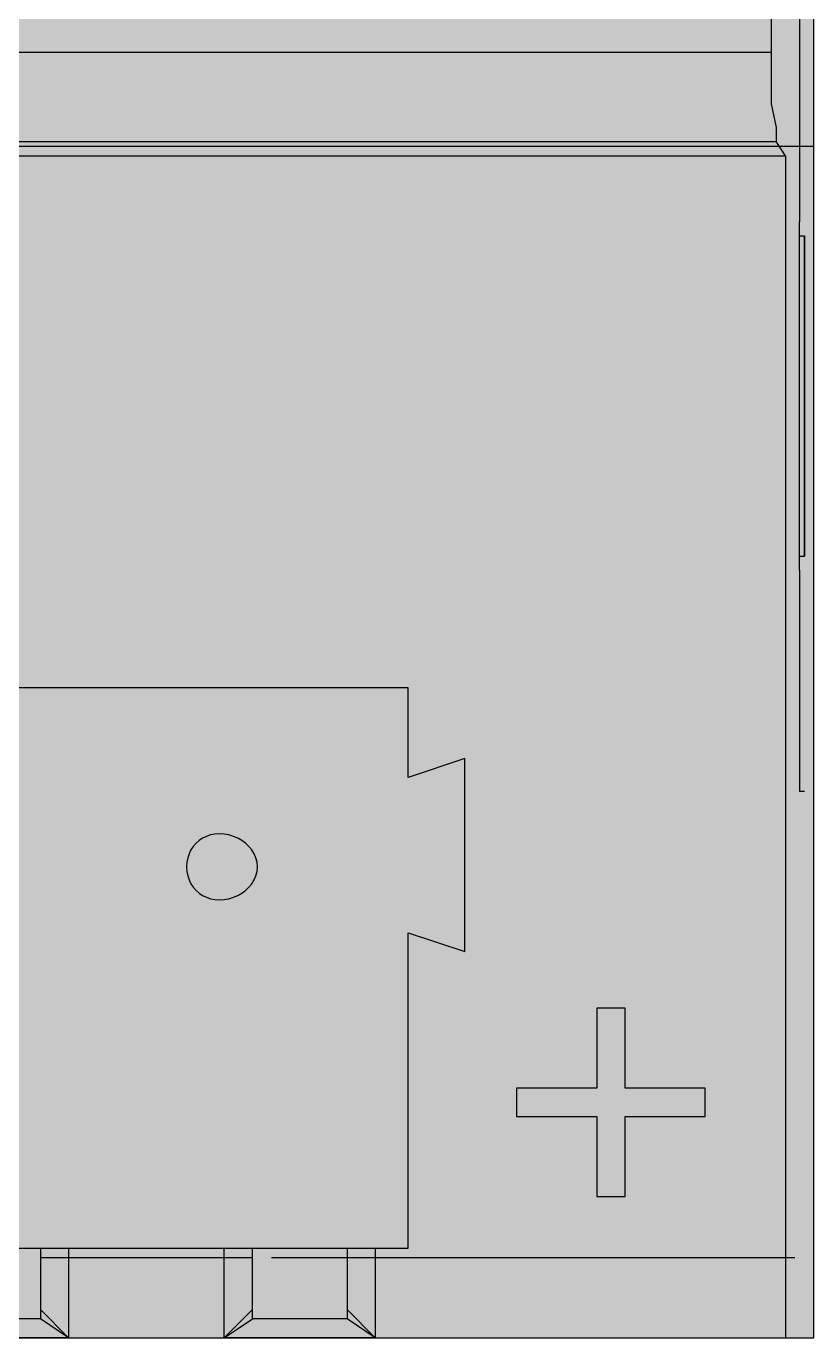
# Model space of a CAD drawing. Header units: millimetres. Extents: x 0 to 966, y -664 to 90.
# Drawn here: x 807.26 to 822, y -390 to -365.45 of the extents above; entities that cross this region are included whole.
import ezdxf

# ---------------------------------------------------------------- set-up
doc = ezdxf.new("R2010")
doc.units = ezdxf.units.MM
for name, color, linetype in [('HDL_BODY', 7, 'Continuous'), ('HDL_COLOUR', 7, 'Continuous'), ('HDL_DETAIL', 7, 'Continuous')]:
    doc.layers.add(name, color=color, linetype=linetype)

# ---------------------------------------------------------------- blocks, each defined once
blk = doc.blocks.new('M_DALI.1_FRONT')
at = {"layer": 'HDL_BODY', "true_color": 0x202126}
blk.add_hatch(color=250, dxfattribs=at).paths.add_polyline_path([(0, 0), (72, 0), (72, 90), (0, 90)])
at = {"layer": 'HDL_BODY', "true_color": 0x2a2a30}
blk.add_hatch(color=250, dxfattribs=at).paths.add_polyline_path([(0.4, 20.52), (71.6, 20.52), (71.6, 68.31), (0.4, 68.31)])
at = {"layer": 'HDL_BODY', "true_color": 0x23242a}
blk.add_hatch(color=250, dxfattribs=at).paths.add_polyline_path([(0.4, 0.5), (71.6, 0.5), (71.6, 19.8), (0.4, 19.8)])
at = {"layer": 'HDL_COLOUR', "true_color": 0x111316}
blk.add_hatch(color=250, dxfattribs=at).paths.add_polyline_path([(52.676, 1.675), (58.544, 1.675), (58.544, 12.165), (52.676, 12.165)])
at = {"layer": 'HDL_COLOUR', "true_color": 0xb7262f}
blk.add_hatch(color=242, dxfattribs=at).paths.add_polyline_path([(58.544, 1.675), (64.412, 1.675), (64.412, 12.165), (58.544, 12.165)])
at = {"layer": 'HDL_COLOUR', "true_color": 0x18191d}
blk.add_hatch(color=250, dxfattribs=at).paths.add_polyline_path([(61.589, 8.815), (61.582, 8.901), (61.561, 8.983), (61.528, 9.06), (61.484, 9.132), (61.43, 9.197), (61.368, 9.256), (61.298, 9.307), (61.222, 9.351), (61.141, 9.385), (61.056, 9.411), (60.969, 9.427), (60.881, 9.432), (60.795, 9.427), (60.713, 9.411), (60.636, 9.385), (60.565, 9.351), (60.499, 9.307), (60.441, 9.256), (60.389, 9.197), (60.346, 9.132), (60.311, 9.06), (60.285, 8.983), (60.27, 8.901), (60.264, 8.815), (60.27, 8.729), (60.285, 8.647), (60.311, 8.57), (60.346, 8.498), (60.389, 8.433), (60.441, 8.374), (60.499, 8.323), (60.565, 8.28), (60.636, 8.245), (60.713, 8.219), (60.795, 8.204), (60.881, 8.198), (60.969, 8.204), (61.056, 8.219), (61.141, 8.245), (61.222, 8.28), (61.298, 8.323), (61.368, 8.374), (61.43, 8.433), (61.484, 8.498), (61.528, 8.57), (61.561, 8.647), (61.582, 8.729), (61.589, 8.815)])
at = {"layer": 'HDL_DETAIL', "color": 251, "true_color": 0x52555c}
for points in [[(0, 0), (72, 0), (72, 90), (0, 90), (0, 0)], [(0, 22.302), (72, 22.302), (72, 67.698), (0, 67.698), (0, 22.302)], [(71.205, 24.065), (71.205, 24.065)], [(71.735, 23.183), (71.735, 23.183)], [(71.294, 22.39), (71.294, 22.39)], [(71.294, 22.39), (71.294, 22.39)], [(71.47, 22.125), (71.47, 22.125)], [(71.47, 22.125), (71.47, 22.125)], [(71.47, 22.125), (71.47, 22.125)], [(71.735, 20.891), (71.735, 20.891)], [(71.735, 20.891), (71.735, 20.891)], [(71.735, 20.891), (71.735, 20.891)], [(71.735, 20.891), (71.735, 20.891)], [(71.735, 20.891), (71.735, 20.891)], [(71.735, 20.891), (71.735, 20.891)], [(71.735, 20.891), (71.735, 20.891)], [(71.735, 20.891), (71.735, 20.891)], [(71.735, 20.891), (71.735, 20.891)], [(71.735, 20.891), (71.735, 20.891)], [(71.735, 20.891), (71.735, 20.891)], [(71.735, 20.891), (71.735, 20.891)], [(71.735, 20.891), (71.735, 20.891)], [(71.735, 20.891), (71.735, 20.891)], [(71.735, 20.891), (71.735, 20.891)], [(71.735, 20.891), (71.735, 20.891)], [(71.735, 20.891), (71.735, 20.891)], [(71.735, 20.891), (71.735, 20.891)], [(71.735, 20.891), (71.735, 20.891)], [(71.735, 20.891), (71.735, 20.891)], [(71.735, 20.891), (71.735, 20.891)], [(71.735, 20.891), (71.735, 20.891)], [(71.735, 20.891), (71.735, 20.891)], [(71.735, 20.891), (71.735, 20.891)], [(71.735, 20.891), (71.735, 20.891)], [(71.735, 20.627), (71.735, 20.627)], [(71.824, 20.627), (71.824, 20.627)], [(71.824, 20.627), (71.824, 20.627)], [(71.824, 20.627), (71.824, 20.627)], [(71.735, 14.633), (71.735, 14.633)], [(71.824, 14.633), (71.824, 14.633)], [(71.824, 14.633), (71.824, 14.633)], [(71.824, 14.633), (71.824, 14.633)], [(71.735, 14.368), (71.735, 14.368)], [(71.735, 14.368), (71.735, 14.368)], [(71.735, 14.368), (71.735, 14.368)], [(71.735, 14.368), (71.735, 14.368)], [(71.735, 14.368), (71.735, 14.368)], [(71.735, 14.368), (71.735, 14.368)], [(71.735, 14.368), (71.735, 14.368)], [(71.735, 14.368), (71.735, 14.368)], [(71.735, 14.368), (71.735, 14.368)], [(71.735, 14.368), (71.735, 14.368)], [(71.735, 14.368), (71.735, 14.368)], [(71.735, 14.368), (71.735, 14.368)], [(71.735, 14.368), (71.735, 14.368)], [(71.735, 14.368), (71.735, 14.368)], [(71.735, 14.368), (71.735, 14.368)], [(71.735, 14.368), (71.735, 14.368)], [(71.735, 14.368), (71.735, 14.368)], [(71.735, 14.368), (71.735, 14.368)], [(71.735, 14.368), (71.735, 14.368)], [(71.735, 14.368), (71.735, 14.368)], [(71.735, 14.368), (71.735, 14.368)], [(71.735, 14.368), (71.735, 14.368)], [(71.735, 14.368), (71.735, 14.368)], [(71.735, 14.368), (71.735, 14.368)], [(71.735, 14.368), (71.735, 14.368)], [(71.735, 12.165), (71.735, 12.165)], [(71.735, 10.225), (71.735, 10.225)], [(71.824, 10.225), (71.824, 10.225)], [(71.824, 10.225), (71.824, 10.225)], [(61.589, 8.815), (61.582, 8.901), (61.561, 8.983), (61.528, 9.06), (61.484, 9.132), (61.43, 9.197), (61.368, 9.256), (61.298, 9.307), (61.222, 9.351), (61.141, 9.385), (61.056, 9.411), (60.969, 9.427), (60.881, 9.432), (60.795, 9.427), (60.713, 9.411), (60.636, 9.385), (60.565, 9.351), (60.499, 9.307), (60.441, 9.256), (60.389, 9.197), (60.346, 9.132), (60.311, 9.06), (60.285, 8.983), (60.27, 8.901), (60.264, 8.815), (60.27, 8.729), (60.285, 8.647), (60.311, 8.57), (60.346, 8.498), (60.389, 8.433), (60.441, 8.374), (60.499, 8.323), (60.565, 8.28), (60.636, 8.245), (60.713, 8.219), (60.795, 8.204), (60.881, 8.198), (60.969, 8.204), (61.056, 8.219), (61.141, 8.245), (61.222, 8.28), (61.298, 8.323), (61.368, 8.374), (61.43, 8.433), (61.484, 8.498), (61.528, 8.57), (61.561, 8.647), (61.582, 8.729), (61.589, 8.815)], [(63.087, 1.499), (63.087, 1.499)], [(63.087, 1.499), (63.087, 1.499)], [(71.47, 1.499), (71.47, 1.499)], [(71.47, 1.499), (71.47, 1.499)], [(63.617, 0), (63.617, 0)], [(63.617, 0), (63.617, 0)], [(71.47, 0), (71.47, 0)], [(71.47, 0), (71.47, 0)]]:
    blk.add_lwpolyline(points, close=True, dxfattribs=at)
for points in [[(71.205, 65.584), (71.205, 55.269), (71.205, 44.869), (71.205, 34.465), (71.205, 24.065)], [(71.735, 25.034), (71.735, 24.946), (71.735, 24.77), (71.735, 24.505), (71.735, 24.065), (71.735, 23.624), (71.735, 23.183)], [(0.441, 24.065), (71.205, 24.065)], [(0.441, 24.065), (71.205, 24.065)], [(0.441, 24.065), (71.205, 24.065)], [(0.441, 24.065), (71.205, 24.065)], [(0.441, 24.065), (71.205, 24.065)], [(0.441, 24.065), (71.205, 24.065)], [(0.441, 24.065), (71.205, 24.065)], [(0.441, 24.065), (71.205, 24.065)], [(0.441, 24.065), (71.205, 24.065)], [(0.441, 24.065), (71.205, 24.065)], [(0.441, 24.065), (71.205, 24.065)], [(0.441, 24.065), (71.205, 24.065)], [(0.441, 24.065), (71.205, 24.065)], [(0.441, 24.065), (71.205, 24.065)], [(0.441, 24.065), (71.205, 24.065)], [(0.441, 24.065), (71.205, 24.065)], [(0.441, 24.065), (71.205, 24.065)], [(0.441, 24.065), (71.205, 24.065)], [(0.441, 24.065), (71.205, 24.065)], [(0.441, 24.065), (71.205, 24.065)], [(0.441, 24.065), (71.205, 24.065)], [(71.205, 24.065), (71.205, 23.536), (71.205, 23.095), (71.294, 22.654), (71.294, 22.478), (71.294, 22.39)], [(71.735, 23.183), (71.735, 20.891)], [(71.735, 23.183), (71.735, 20.891)], [(71.735, 23.183), (71.735, 20.891)], [(71.735, 23.183), (71.735, 20.891)], [(71.735, 23.183), (71.735, 20.891)], [(71.735, 23.183), (71.735, 20.891)], [(71.735, 23.183), (71.735, 20.891)], [(71.735, 23.183), (71.735, 20.891)], [(71.735, 23.183), (71.735, 20.891)], [(71.735, 23.183), (71.735, 20.891)], [(71.735, 23.183), (71.735, 20.891)], [(71.735, 23.183), (71.735, 20.891)], [(71.735, 23.183), (71.735, 20.891)], [(71.735, 23.183), (71.735, 20.891)], [(71.735, 23.183), (71.735, 20.891)], [(71.735, 23.183), (71.735, 20.891)], [(71.735, 23.183), (71.735, 20.891)], [(71.735, 23.183), (71.735, 20.891)], [(71.735, 23.183), (71.735, 20.891)], [(71.735, 23.183), (71.735, 20.891)], [(71.735, 23.183), (71.735, 20.891)], [(0.353, 22.39), (71.294, 22.39)], [(0.353, 22.39), (71.294, 22.39)], [(0.353, 22.39), (71.294, 22.39)], [(0.353, 22.39), (71.294, 22.39)], [(0.353, 22.39), (71.294, 22.39)], [(0.353, 22.39), (71.294, 22.39)], [(0.353, 22.39), (71.294, 22.39)], [(0.353, 22.39), (71.294, 22.39)], [(0.353, 22.39), (71.294, 22.39)], [(0.353, 22.39), (71.294, 22.39)], [(0.353, 22.39), (71.294, 22.39)], [(0.353, 22.39), (71.294, 22.39)], [(0.353, 22.39), (71.294, 22.39)], [(0.353, 22.39), (71.294, 22.39)], [(0.353, 22.39), (71.294, 22.39)], [(0.353, 22.39), (71.294, 22.39)], [(0.353, 22.39), (71.294, 22.39)], [(0.353, 22.39), (71.294, 22.39)], [(0.353, 22.39), (71.294, 22.39)], [(0.353, 22.39), (71.294, 22.39)], [(0.353, 22.39), (71.294, 22.39)], [(71.47, 22.125), (71.294, 22.39)], [(71.47, 22.125), (71.294, 22.39)], [(71.47, 22.125), (71.294, 22.39)], [(71.47, 22.125), (71.294, 22.39)], [(71.47, 22.125), (71.294, 22.39)], [(71.47, 22.125), (71.294, 22.39)], [(71.47, 22.125), (71.294, 22.39)], [(71.47, 22.125), (71.294, 22.39)], [(71.47, 22.125), (71.294, 22.39)], [(71.47, 22.125), (71.294, 22.39)], [(71.47, 22.125), (71.294, 22.39)], [(71.47, 22.125), (71.294, 22.39)], [(71.47, 22.125), (71.294, 22.39)], [(71.47, 22.125), (71.294, 22.39)], [(71.47, 22.125), (71.294, 22.39)], [(71.47, 22.125), (71.294, 22.39)], [(71.47, 22.125), (71.294, 22.39)], [(71.47, 22.125), (71.294, 22.39)], [(71.47, 22.125), (71.294, 22.39)], [(71.47, 22.125), (71.294, 22.39)], [(71.47, 22.125), (71.294, 22.39)], [(0.177, 22.126), (71.47, 22.125)], [(0.177, 22.126), (71.47, 22.125)], [(0.177, 22.126), (71.47, 22.125)], [(0.177, 22.126), (71.47, 22.125)], [(0.177, 22.126), (71.47, 22.125)], [(0.177, 22.126), (71.47, 22.125)], [(0.177, 22.126), (71.47, 22.125)], [(0.177, 22.126), (71.47, 22.125)], [(0.177, 22.126), (71.47, 22.125)], [(0.177, 22.126), (71.47, 22.125)], [(0.177, 22.126), (71.47, 22.125)], [(0.177, 22.126), (71.47, 22.125)], [(0.177, 22.126), (71.47, 22.125)], [(0.177, 22.126), (71.47, 22.125)], [(0.177, 22.126), (71.47, 22.125)], [(0.177, 22.126), (71.47, 22.125)], [(0.177, 22.126), (71.47, 22.125)], [(0.177, 22.126), (71.47, 22.125)], [(0.177, 22.126), (71.47, 22.125)], [(0.177, 22.126), (71.47, 22.125)], [(0.177, 22.126), (71.47, 22.125)], [(71.47, 22.125), (71.47, 1.499)], [(71.47, 22.125), (71.47, 1.499)], [(71.47, 22.125), (71.47, 1.499)], [(71.47, 22.125), (71.47, 1.499)], [(71.47, 22.125), (71.47, 1.499)], [(71.47, 22.125), (71.47, 1.499)], [(71.47, 22.125), (71.47, 1.499)], [(71.47, 22.125), (71.47, 1.499)], [(71.47, 22.125), (71.47, 1.499)], [(71.47, 22.125), (71.47, 1.499)], [(71.47, 22.125), (71.47, 1.499)], [(71.47, 22.125), (71.47, 1.499)], [(71.47, 22.125), (71.47, 1.499)], [(71.47, 22.125), (71.47, 1.499)], [(71.47, 22.125), (71.47, 1.499)], [(71.47, 22.125), (71.47, 1.499)], [(71.47, 22.125), (71.47, 1.499)], [(71.47, 22.125), (71.47, 1.499)], [(71.47, 22.125), (71.47, 1.499)], [(71.47, 22.125), (71.47, 1.499)], [(71.47, 22.125), (71.47, 1.499)], [(71.735, 14.368), (71.735, 20.891)], [(71.735, 14.368), (71.735, 20.891)], [(71.735, 14.368), (71.735, 20.891)], [(71.735, 14.368), (71.735, 20.891)], [(71.735, 14.368), (71.735, 20.891)], [(71.735, 14.368), (71.735, 20.891)], [(71.735, 14.368), (71.735, 20.891)], [(71.735, 14.368), (71.735, 20.891)], [(71.735, 14.368), (71.735, 20.891)], [(71.735, 14.368), (71.735, 20.891)], [(71.735, 14.368), (71.735, 20.891)], [(71.735, 14.368), (71.735, 20.891)], [(71.735, 14.368), (71.735, 20.891)], [(71.735, 14.368), (71.735, 20.891)], [(71.735, 14.368), (71.735, 20.891)], [(71.735, 14.368), (71.735, 20.891)], [(71.735, 14.368), (71.735, 20.891)], [(71.735, 14.368), (71.735, 20.891)], [(71.735, 14.368), (71.735, 20.891)], [(71.735, 14.368), (71.735, 20.891)], [(71.735, 14.368), (71.735, 20.891)], [(71.735, 20.627), (71.824, 20.627)], [(71.735, 20.627), (71.824, 20.627)], [(71.735, 20.627), (71.824, 20.627)], [(71.735, 20.627), (71.824, 20.627)], [(71.735, 20.627), (71.824, 20.627)], [(71.735, 20.627), (71.824, 20.627)], [(71.735, 20.627), (71.824, 20.627)], [(71.735, 20.627), (71.824, 20.627)], [(71.735, 20.627), (71.824, 20.627)], [(71.735, 20.627), (71.824, 20.627)], [(71.735, 20.627), (71.824, 20.627)], [(71.735, 20.627), (71.824, 20.627)], [(71.735, 20.627), (71.824, 20.627)], [(71.735, 20.627), (71.824, 20.627)], [(71.735, 20.627), (71.824, 20.627)], [(71.735, 20.627), (71.824, 20.627)], [(71.735, 20.627), (71.824, 20.627)], [(71.735, 20.627), (71.824, 20.627)], [(71.735, 20.627), (71.824, 20.627)], [(71.735, 20.627), (71.824, 20.627)], [(71.735, 20.627), (71.824, 20.627)], [(71.824, 20.627), (71.824, 14.633)], [(71.824, 20.627), (71.824, 14.633)], [(71.824, 20.627), (71.824, 14.633)], [(71.824, 20.627), (71.824, 14.633)], [(71.824, 20.627), (71.824, 14.633)], [(71.824, 20.627), (71.824, 14.633)], [(71.824, 20.627), (71.824, 14.633)], [(71.824, 20.627), (71.824, 14.633)], [(71.824, 20.627), (71.824, 14.633)], [(71.824, 20.627), (71.824, 14.633)], [(71.824, 20.627), (71.824, 14.633)], [(71.824, 20.627), (71.824, 14.633)], [(71.824, 20.627), (71.824, 14.633)], [(71.824, 20.627), (71.824, 14.633)], [(71.824, 20.627), (71.824, 14.633)], [(71.824, 20.627), (71.824, 14.633)], [(71.824, 20.627), (71.824, 14.633)], [(71.824, 20.627), (71.824, 14.633)], [(71.824, 20.627), (71.824, 14.633)], [(71.824, 20.627), (71.824, 14.633)], [(71.824, 20.627), (71.824, 14.633)], [(71.824, 14.633), (71.824, 20.627)], [(71.824, 14.633), (71.824, 20.627)], [(71.824, 14.633), (71.824, 20.627)], [(71.824, 14.633), (71.824, 20.627)], [(71.824, 14.633), (71.824, 20.627)], [(71.824, 14.633), (71.824, 20.627)], [(71.824, 14.633), (71.824, 20.627)], [(71.824, 14.633), (71.824, 20.627)], [(71.824, 14.633), (71.824, 20.627)], [(71.824, 14.633), (71.824, 20.627)], [(71.824, 14.633), (71.824, 20.627)], [(71.824, 14.633), (71.824, 20.627)], [(71.824, 14.633), (71.824, 20.627)], [(71.824, 14.633), (71.824, 20.627)], [(71.824, 14.633), (71.824, 20.627)], [(71.824, 14.633), (71.824, 20.627)], [(71.824, 14.633), (71.824, 20.627)], [(71.824, 14.633), (71.824, 20.627)], [(71.824, 14.633), (71.824, 20.627)], [(71.824, 14.633), (71.824, 20.627)], [(71.824, 14.633), (71.824, 20.627)], [(71.735, 14.633), (71.824, 14.633)], [(71.735, 14.633), (71.824, 14.633)], [(71.735, 14.633), (71.824, 14.633)], [(71.735, 14.633), (71.824, 14.633)], [(71.735, 14.633), (71.824, 14.633)], [(71.735, 14.633), (71.824, 14.633)], [(71.735, 14.633), (71.824, 14.633)], [(71.735, 14.633), (71.824, 14.633)], [(71.735, 14.633), (71.824, 14.633)], [(71.735, 14.633), (71.824, 14.633)], [(71.735, 14.633), (71.824, 14.633)], [(71.735, 14.633), (71.824, 14.633)], [(71.735, 14.633), (71.824, 14.633)], [(71.735, 14.633), (71.824, 14.633)], [(71.735, 14.633), (71.824, 14.633)], [(71.735, 14.633), (71.824, 14.633)], [(71.735, 14.633), (71.824, 14.633)], [(71.735, 14.633), (71.824, 14.633)], [(71.735, 14.633), (71.824, 14.633)], [(71.735, 14.633), (71.824, 14.633)], [(71.735, 14.633), (71.824, 14.633)], [(71.735, 14.368), (71.735, 12.165)], [(71.735, 14.368), (71.735, 12.165)], [(71.735, 14.368), (71.735, 12.165)], [(71.735, 14.368), (71.735, 12.165)], [(71.735, 14.368), (71.735, 12.165)], [(71.735, 14.368), (71.735, 12.165)], [(71.735, 14.368), (71.735, 12.165)], [(71.735, 14.368), (71.735, 12.165)], [(71.735, 14.368), (71.735, 12.165)], [(71.735, 14.368), (71.735, 12.165)], [(71.735, 14.368), (71.735, 12.165)], [(71.735, 14.368), (71.735, 12.165)], [(71.735, 14.368), (71.735, 12.165)], [(71.735, 14.368), (71.735, 12.165)], [(71.735, 14.368), (71.735, 12.165)], [(71.735, 14.368), (71.735, 12.165)], [(71.735, 14.368), (71.735, 12.165)], [(71.735, 14.368), (71.735, 12.165)], [(71.735, 14.368), (71.735, 12.165)], [(71.735, 14.368), (71.735, 12.165)], [(71.735, 14.368), (71.735, 12.165)], [(64.412, 12.165), (52.676, 12.165)], [(64.412, 10.49), (64.412, 12.165)], [(71.735, 12.165), (71.735, 11.636), (71.735, 11.195), (71.735, 10.842), (71.735, 10.49), (71.735, 10.314), (71.735, 10.225)], [(65.47, 10.842), (64.412, 10.49)], [(65.47, 7.228), (65.47, 10.842)], [(71.824, 10.225), (71.735, 10.225)], [(71.824, 10.225), (71.735, 10.225)], [(71.824, 10.225), (71.735, 10.225)], [(71.824, 10.225), (71.735, 10.225)], [(71.824, 10.225), (71.735, 10.225)], [(71.824, 10.225), (71.735, 10.225)], [(71.824, 10.225), (71.735, 10.225)], [(71.824, 10.225), (71.735, 10.225)], [(71.824, 10.225), (71.735, 10.225)], [(71.824, 10.225), (71.735, 10.225)], [(71.824, 10.225), (71.735, 10.225)], [(71.824, 10.225), (71.735, 10.225)], [(71.824, 10.225), (71.735, 10.225)], [(71.824, 10.225), (71.735, 10.225)], [(71.824, 10.225), (71.735, 10.225)], [(71.824, 10.225), (71.735, 10.225)], [(71.824, 10.225), (71.735, 10.225)], [(71.824, 10.225), (71.735, 10.225)], [(71.824, 10.225), (71.735, 10.225)], [(71.824, 10.225), (71.735, 10.225)], [(71.824, 10.225), (71.735, 10.225)], [(64.412, 1.675), (64.412, 7.581)], [(64.412, 7.581), (65.47, 7.228)], [(67.941, 6.171), (67.941, 4.672)], [(68.471, 6.171), (67.941, 6.171)], [(68.471, 4.672), (68.471, 6.171)], [(66.44, 4.672), (66.44, 4.143)], [(67.941, 4.672), (66.44, 4.672)], [(69.969, 4.672), (68.471, 4.672)], [(69.969, 4.143), (69.969, 4.672)], [(66.44, 4.143), (67.941, 4.143)], [(67.941, 4.143), (67.941, 2.645)], [(68.471, 2.645), (68.471, 4.143)], [(68.471, 4.143), (69.969, 4.143)], [(67.941, 2.645), (68.471, 2.645)], [(52.676, 1.675), (64.412, 1.675)], [(57.53, 1.675), (57.53, 0.353)], [(61.5, 1.499), (57.53, 1.499)], [(58.057, 1.675), (58.057, 0)], [(60.97, 0), (60.97, 1.675)], [(61.5, 0.353), (61.5, 1.675)], [(71.47, 1.499), (61.851, 1.499)], [(71.47, 1.499), (61.851, 1.499)], [(71.47, 1.499), (61.851, 1.499)], [(71.47, 1.499), (61.851, 1.499)], [(71.47, 1.499), (61.851, 1.499)], [(71.47, 1.499), (61.851, 1.499)], [(71.47, 1.499), (61.851, 1.499)], [(71.47, 1.499), (61.851, 1.499)], [(71.47, 1.499), (61.851, 1.499)], [(71.47, 1.499), (61.851, 1.499)], [(71.47, 1.499), (61.851, 1.499)], [(71.47, 1.499), (61.851, 1.499)], [(71.47, 1.499), (61.851, 1.499)], [(71.47, 1.499), (61.851, 1.499)], [(71.47, 1.499), (61.851, 1.499)], [(71.47, 1.499), (61.851, 1.499)], [(71.47, 1.499), (61.851, 1.499)], [(71.47, 1.499), (61.851, 1.499)], [(71.47, 1.499), (61.851, 1.499)], [(71.47, 1.499), (61.851, 1.499)], [(71.47, 1.499), (61.851, 1.499)], [(63.266, 1.675), (63.266, 0.353)], [(71.646, 1.499), (63.266, 1.499)], [(63.793, 1.675), (63.793, 0)], [(71.47, 1.499), (71.47, 1.058), (71.47, 0.617), (71.47, 0.265), (71.47, 0.088), (71.47, 0)], [(58.057, 0), (57.53, 0.529)], [(60.97, 0), (61.5, 0.529)], [(63.793, 0), (63.266, 0.529)], [(57.352, 0.353), (57.176, 0.353), (56.911, 0.353), (56.646, 0.353), (56.381, 0.353), (56.119, 0.353), (55.94, 0.353), (55.764, 0.353)], [(57.53, 0.353), (57.53, 0.353), (57.352, 0.353)], [(58.057, 0), (57.53, 0.353)], [(60.97, 0), (61.5, 0.353)], [(63.177, 0.353), (62.911, 0.353), (62.646, 0.353), (62.381, 0.353), (62.116, 0.353), (61.851, 0.353), (61.676, 0.353), (61.589, 0.353), (61.5, 0.353)], [(63.266, 0.353), (63.266, 0.353), (63.177, 0.353)], [(63.793, 0), (63.266, 0.353)], [(0.177, 0), (63.617, 0)], [(0.177, 0), (63.617, 0)], [(0.177, 0), (63.617, 0)], [(0.177, 0), (63.617, 0)], [(0.177, 0), (63.617, 0)], [(0.177, 0), (63.617, 0)], [(0.177, 0), (63.617, 0)], [(0.177, 0), (63.617, 0)], [(0.177, 0), (63.617, 0)], [(0.177, 0), (63.617, 0)], [(0.177, 0), (63.617, 0)], [(0.177, 0), (63.617, 0)], [(0.177, 0), (63.617, 0)], [(0.177, 0), (63.617, 0)], [(0.177, 0), (63.617, 0)], [(0.177, 0), (63.617, 0)], [(0.177, 0), (63.617, 0)], [(0.177, 0), (63.617, 0)], [(0.177, 0), (63.617, 0)], [(0.177, 0), (63.617, 0)], [(0.177, 0), (63.617, 0)], [(58.057, 0), (58.057, 0), (57.971, 0), (57.882, 0), (57.792, 0), (57.617, 0), (57.441, 0), (57, 0), (56.56, 0), (56.119, 0), (55.94, 0), (55.764, 0), (55.589, 0), (55.41, 0), (55.324, 0), (55.234, 0)], [(58.057, 0), (60.97, 0)], [(63.793, 0), (63.793, 0), (63.707, 0), (63.617, 0), (63.528, 0), (63.352, 0), (63.177, 0), (62.736, 0), (62.295, 0), (61.851, 0), (61.676, 0), (61.5, 0), (61.324, 0), (61.235, 0), (61.059, 0), (60.97, 0)], [(63.617, 0), (71.47, 0)], [(63.617, 0), (71.47, 0)], [(63.617, 0), (71.47, 0)], [(63.617, 0), (71.47, 0)], [(63.617, 0), (71.47, 0)], [(63.617, 0), (71.47, 0)], [(63.617, 0), (71.47, 0)], [(63.617, 0), (71.47, 0)], [(63.617, 0), (71.47, 0)], [(63.617, 0), (71.47, 0)], [(63.617, 0), (71.47, 0)], [(63.617, 0), (71.47, 0)], [(63.617, 0), (71.47, 0)], [(63.617, 0), (71.47, 0)], [(63.617, 0), (71.47, 0)], [(63.617, 0), (71.47, 0)], [(63.617, 0), (71.47, 0)], [(63.617, 0), (71.47, 0)], [(63.617, 0), (71.47, 0)], [(63.617, 0), (71.47, 0)], [(63.617, 0), (71.47, 0)], [(63.793, 0), (71.735, 0)]]:
    blk.add_lwpolyline(points, dxfattribs=at)

msp = doc.modelspace()

# ---------------------------------------------------------------- block references
msp.add_blockref('M_DALI.1_FRONT', (750, -390))

doc.saveas('drawing.dxf')
